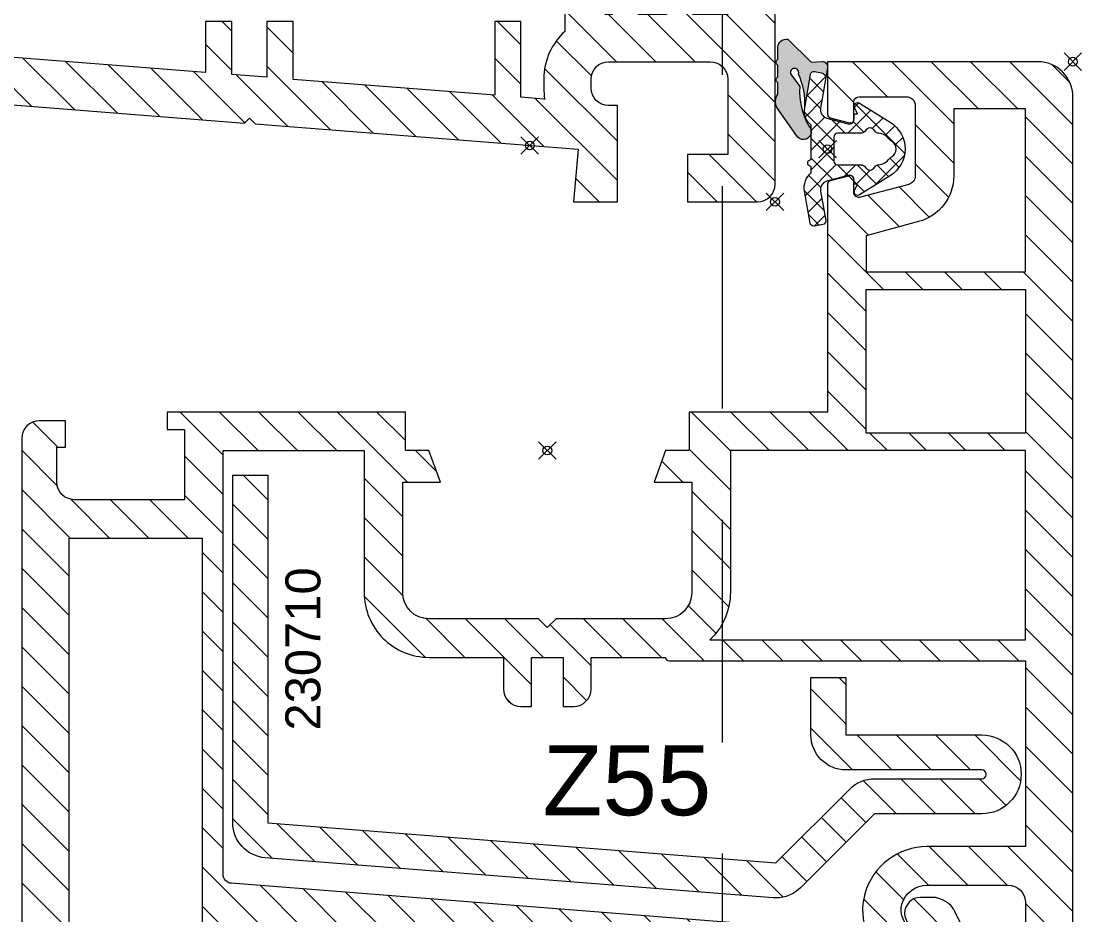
# Model space of a CAD drawing. Header units: millimetres. Extents: x -20000 to 230000, y -17405 to 24510.
# Drawn here: x 95060 to 95121.2, y -3959.3 to -3908.4 of the extents above; entities that cross this region are included whole.
import ezdxf

# ---------------------------------------------------------------- set-up
doc = ezdxf.new("R2010")
doc.units = ezdxf.units.MM
doc.header["$PDMODE"] = 35
doc.header["$PDSIZE"] = 0.5
doc.linetypes.add('CACHE', pattern=[9.524999999999999, 6.35, -3.175])
doc.layers.get('0').update_dxf_attribs({"lineweight": 13})
doc.layers.get('Defpoints').update_dxf_attribs({"true_color": 0xc2a584})
doc.layers.add('0 - Invisible', color=43, linetype='Continuous', lineweight=0, plot=False)
for name, color, linetype, lineweight in [('1 - Acier', 160, 'Continuous', 13), ('1 - Cotation', 32, 'Continuous', 13), ('1 - INTERROMPU', 253, 'CACHE', 13), ('1 - Joint', 7, 'Continuous', 13), ('1 - PVC', 7, 'Continuous', 13)]:
    doc.layers.add(name, color=color, linetype=linetype, lineweight=lineweight)
doc.styles.get("Standard").update_dxf_attribs({"font": 'ARIALUNI.TTF'})
doc.styles.add('Texte Poralu', font='tahomabd.ttf')
doc.dimstyles.new('100 - 1000', dxfattribs={"dimtxt": 15, "dimasz": 15, "dimexe": 5, "dimexo": 2.5, "dimgap": 8, "dimtad": 1, "dimdec": 1, "dimtxsty": 'Texte Poralu', "dimcen": 10, "dimazin": 0, "dimtfac": 1, "dimtdec": 1, "dimtmove": 0, "dimatfit": 3, "dimfxl": 1, "dimarcsym": 0})
pattern_1 = [(45, (-2912.384163688289, -784.688370395525), (-0.561266007566822, 0.5612660075668221), []), (135, (-2912.384163688289, -784.688370395525), (-0.5612660075668221, -0.561266007566822), [])]
pattern_2 = [(45, (0, 0), (-1.122532015133644, 1.122532015133644), [])]

# ---------------------------------------------------------------- blocks, each defined once
blk = doc.blocks.new('*D1252')
at = {"layer": '1 - Cotation', "color": 0, "lineweight": -2, "transparency": 16777216}
for p, q in [((95002.50002455692, -3855.668358777183), (95350.00002455674, -3855.668358777184)), ((95345.00002455674, -3870.668358777184), (95345.00002455674, -4601.267790659956)), ((95102.50002455685, -4616.267790659956), (95350.00002455674, -4616.267790659956))]:
    blk.add_line(p, q, dxfattribs=at)
at = {"layer": '1 - Cotation', "color": 0, "transparency": 16777216}
for points in [[(95342.50002455674, -3870.668358777184), (95347.50002455674, -3870.668358777184), (95345.00002455674, -3855.668358777184)], [(95342.50002455674, -4601.267790659956), (95347.50002455674, -4601.267790659956), (95345.00002455674, -4616.267790659956)]]:
    blk.add_solid(points, dxfattribs=at)
at = {"layer": 'Defpoints', "color": 0, "transparency": 16777216}
for p in [(95000.00002455692, -3855.668358777183), (95100.00002455685, -4616.267790659956), (95345.00002455674, -4616.267790659956)]:
    blk.add_point(p, dxfattribs=at)
at = {"layer": '1 - Cotation', "color": 0, "transparency": 16777216, "insert": (95329.50002455674, -4235.968074718554), "char_height": 15, "attachment_point": 5, "rotation": 90, "style": 'Texte Poralu'}
blk.add_mtext('H', dxfattribs=at)
blk = doc.blocks.new('Rehau - Doucine 16.5x18')
at = {"layer": '1 - Joint', "linetype": 'ByBlock'}
h = blk.add_hatch(dxfattribs=at)
h.set_pattern_fill('ANSI37', color=256, scale=0.25, style=0)
h.set_pattern_definition(pattern_1)
h.paths.add_polyline_path([(-8.50000000000091, 15.5), (-8.50000000000091, 18), (-12.97440279778539, 19.47977011835519, 0.08001909372935286), (-13.10000000000036, 19.5, 0.4142135623730951), (-13.50000000000091, 19.09999999999991, 0.2487699381560555), (-13.32437368451883, 18.76885584755973)])
h = blk.add_hatch(dxfattribs=at)
h.set_pattern_fill('ANSI37', color=256, scale=0.25, style=0)
h.set_pattern_definition(pattern_1)
h.paths.add_polyline_path([(-8.50000000000091, 9.5), (-8.50000000000091, 11), (-12.01064041157342, 13.85695043761029, 0.6317989102153458), (-12.50000000000045, 13.62426406871191, 0.1989123673792611), (-12.41213203435655, 13.41213203435609)])
at = {"layer": '1 - PVC', "linetype": 'ByBlock'}
h = blk.add_hatch(dxfattribs=at)
h.set_pattern_fill('ANSI31', color=256, scale=0.5, style=0)
h.set_pattern_definition([(45, (-2912.384163688289, -784.688370395525), (-1.122532015133644, 1.122532015133644), [])])
h.paths.add_polyline_path([(-3.000000000000455, 7, -0.4142135623732283), (-2.5, 6.5), (-2.499999999999545, 0), (0, 0), (-4.547473508864641e-13, -1.500000000000114), (0.6561773323446687, -1.5, -0.5205670505521569), (1.313962166894271, -2.439414100327667), (0.1999999999989086, -5.5, 0.3811307581006518), (-0.6000000000003638, -6.397056274847273, 0.4142135623735745), (0.3029437251507261, -7.300000000000068), (0.9421511476994056, -7.300000000000068, 0.2852788825171162), (2.286756852013241, -6.464857503474832), (3.999999999999091, -2.999999999999773), (3.999999999999091, 0.3499546541038399), (8, 1.13686837721616e-13), (7.999999999999545, 5, 0.3799006046681088), (3.591390912251427, 9.964902495408069, -0.2727363566404614), (-2.87014754928623, 14.88797941848509, 0.3048489699458664), (-7.5, 18), (-8.50000000000091, 18), (-8.50000000000091, 15.5), (-8.50000000000091, 11), (-8.50000000000091, 9.5), (-8.50000000000091, 9, 0.4142135623729952), (-6.499999999999545, 7)])
h.paths.add_polyline_path([(-6.700000000000273, 8.800000000000068), (-6.700000000000273, 16.09838667696624, -0.2370242116949347), (-4.536894431543715, 14.20830682783026, 0.1067883269849329), (-2.200000000000273, 10.79224976384876), (-2.200000000000273, 8.800000000000182)], flags=16)
h.paths.add_polyline_path([(-0.7000000000002728, 9.625789604116108, 0.1117876743847759), (3.378490183840768, 8.177537597061132, -0.3799006046680456), (6.199999999999818, 5), (6.199999999999818, 1.800000000000182), (-0.7000000000002728, 1.800000000000296), (-0.7000000000007276, 4, 1), (-0.7000000000007276, 4.999999999999545)], flags=16)
at = {"layer": '1 - Joint', "linetype": 'ByBlock'}
for points in [[(-8.50000000000091, 18), (-12.97440279778539, 19.47977011835519, 0.08001909372935286), (-13.10000000000036, 19.5, 0.414213562373095), (-13.50000000000091, 19.09999999999991, 0.2487699381560556), (-13.32437368451883, 18.76885584755973), (-8.50000000000091, 15.5)], [(-8.50000000000091, 11), (-12.01064041157315, 13.85695043761007, 0.1724541519307298), (-12.20000000000027, 13.92426406871164, 0.414213562373095), (-12.50000000000045, 13.62426406871191, 0.1989123673792611), (-12.41213203435655, 13.41213203435609), (-8.50000000000091, 9.5)]]:
    blk.add_lwpolyline(points, format="xyb", dxfattribs=at)
at = {"layer": '1 - PVC', "linetype": 'ByBlock'}
for points in [[(0.3029437251516356, -7.29999999999859, -0.414213562373095), (-0.6000000000003638, -6.397056274847273, -0.3811307581005232), (0.1999999999989086, -5.5), (1.313962166894271, -2.439414100327667, 0.5205670505517884), (0.6561773323446687, -1.5), (0, -1.5), (0, 0), (-2.5, 0), (-2.500000000000455, 6.5, 0.414213562373095), (-3.000000000000455, 7), (-6.499999999999545, 6.999999999998863, -0.414213562373095), (-8.50000000000091, 9), (-8.50000000000091, 9.5), (-8.50000000000091, 11), (-8.50000000000091, 15.5), (-8.50000000000091, 18), (-7.5, 18.00000000000034, -0.3048489699458998), (-2.87014754928623, 14.88797941848509, 0.2727363566404615), (3.591390912251882, 9.964902495407728, -0.3799006046680661), (7.999999999999545, 5), (7.999999999999545, 0), (3.999999999999091, 0.3499546541038399), (3.999999999999091, -3), (2.286756852014605, -6.464857503475287, -0.2852788825170653), (0.9421511476994056, -7.300000000000068)], [(-2.200000000001637, 10.79224976385001, -0.106788326984897), (-4.536894431543715, 14.20830682783026, 0.2370242116948932), (-6.700000000000273, 16.09838667696624), (-6.700000000000273, 8.800000000000182), (-2.200000000000273, 8.800000000000182)], [(3.378490183841222, 8.17753759706136, -0.3799006046680661), (6.199999999999818, 5), (6.199999999999818, 1.800000000000182), (-0.7000000000007276, 1.800000000000182), (-0.7000000000007276, 4, 0.9999999999999999), (-0.7000000000007276, 4.999999999999545), (-0.6999999999998181, 9.62578960411588, 0.1117876743847635)]]:
    blk.add_lwpolyline(points, format="xyb", close=True, dxfattribs=at)
blk = doc.blocks.new('*U1106')
at = {"xscale": -1, "rotation": 180}
blk.add_blockref('Rehau - Doucine 16.5x18', (-4.979493584284121e-13, 546.5994318827743), dxfattribs=at)
blk = doc.blocks.new('*U428')
at = {"layer": '1 - Joint', "linetype": 'ByBlock'}
blk.add_hatch(color=256, dxfattribs=at).paths.add_polyline_path([(2.837325350334595, 3.139991519083196), (2.837230218505284, 3.783950421553527, 0.5773502691894579), (2.837179043450761, 4.130360579289117), (2.837082144486431, 4.786281435543059, 0.5773502691909409), (2.837030969431908, 5.132691593276831), (2.836925737877665, 5.845016760584257, 0.4193348017584231), (2.27370869603874, 6.282638477367072), (0.9436061346323195, 4.973423669500335), (0.3123396824385063, 5.000109868433356, 0.4776593921746675), (0.003963884089444891, 4.649794824750643), (0.1108990051861845, 4.024656032906933, -0.406954113261026), (0.3554536081701379, 4.364833528126837), (0.7494759464625539, 4.434306012226443, -0.4186793779256662), (0.9816712415331502, 4.269069366799158), (1.304053628361999, 2.355574123706901, -0.1252863138081158), (1.658837343635242, 4.297025540807226, -1.387029410552403), (2.110892919166418, 4.301161987306841), (1.585120378506418, 3.56910120961038, -0.153630631233487), (1.052299900505204, 1.300656256895308, 0.167658565838902), (0.9341191521853036, 1.032052687149189), (0.9341191521853036, 0.9581185570023079, 0.7449870863440491), (1.777665545088894, 0.7801199396617445), (2.905789576016105, 2.370638600377788, 0.2506215972346258)])
h = blk.add_hatch(dxfattribs=at)
h.set_pattern_fill('ANSI37', color=256, scale=0.25, style=0)
h.set_pattern_definition([(45, (0, 0), (-0.561266007566822, 0.5612660075668221), []), (135, (0, 0), (-0.5612660075668221, -0.561266007566822), [])])
h.paths.add_polyline_path([(0.9341191521853036, 0.9581185570023079, -0.04115551601890488), (0.9341191521853036, 1.032052687149189), (0.9341191521853036, 1.363633654231307, 0.2771051803063581), (1.304053628362454, 2.355574123705082), (0.981165421449078, 4.272071653411331, 0.4142135623735269), (0.7494759464620991, 4.434306012226443), (0.3554536081701379, 4.364833528126837, 0.4069541132610259), (0.1108990051861845, 4.024656032906933), (0.3987534679972673, 2.341869411793596, -0.388878731853411), (0.0357591140418666, 1.772082409815994), (-1.225078089887574, 1.434242099237963, -0.4142135623730951), (-1.525078089887756, 1.734242099237236), (-1.525078089887756, 2.010642202159943), (-1.714314720503807, 2.010642202159943), (-1.543816532480377, 2.376276746312215, 0.1095178116833867), (-1.525078089887301, 2.460800398659558, 0.414213562372962), (-1.725078089887574, 2.660800398660286, 0.1408717361745996), (-1.831281991344894, 2.63027231761771), (-3.57761294758302, 1.535889472777854, 0.2582714339693256), (-4.421777834461864, 0.01064220215994364, 0.2582714339694442), (-3.577612947582566, -1.514605068457967), (-1.83128199134535, -2.608987913296005, 0.1408717361754908), (-1.725078089887575, -2.639515994340399, 0.4142135623730951), (-1.525078089887757, -2.439515994339672, 0.1095178116837978), (-1.543816532480378, -2.354992341990509), (-1.714314720503808, -1.989357797840057), (-1.525078089887757, -1.989357797840057), (-1.525078089887757, -1.789357797841148, -0.414213562373428), (-1.22507808988712, -1.489357797840057), (0.03575911404186594, -1.827198108418088, -0.3888787318534718), (0.3987534679972664, -2.39698511039569), (0.1041466368151297, -4.067783476015393, 0.04366094290853437), (0.1011081874175936, -4.102513111547523, 0.3639702342659416), (0.2663785518843717, -4.299474662149805), (0.758899242387087, -4.386319348443067, 0.03772682989310878), (0.7888898933433658, -4.389301645021987, 0.3706939118394439), (0.9905904285233184, -4.224087433374734), (1.314452114771029, -2.387376540084006, 0.2713813844121956), (0.9341191521853032, -1.342260662717308), (0.9341191521853032, -0.9891440048413644, 1), (0.9341191521853033, -0.5891440048399093)])
h.paths.add_polyline_path([(-0.3658808478144236, 0.7106422021588515), (-0.3658808478144239, -0.6893577978407847, -0.4142135623735945), (-0.5658808478146967, -0.8893577978415123), (-1.902162592191417, -0.889357797839693, 0.2679491924312639), (-2.16197021332664, -1.039357797841148, -0.2679491924311203), (-2.421777834462318, -1.189357797838965, -0.2713242461924865), (-2.683452612631299, -1.036076271353522, 0.2434314752799365), (-2.913794247934675, -0.8844355081109819, -0.2106048335014689), (-3.543891381010326, -0.5238521096653124, 0.1163404642471713), (-3.648952251402989, -0.434769724362922, -0.2819206211492917), (-3.921777834462318, 0.01064220215994355, -0.2819206211492656), (-3.648952251402989, 0.45605412868099, 0.1163404642473058), (-3.543891381010326, 0.5451365139851994, -0.2106048335014686), (-2.913794247934675, 0.9057199124308687, 0.2434314752799362), (-2.683452612631299, 1.057360675673408, -0.2713242461923491), (-2.421777834462318, 1.210642202160671, -0.2679491924311201), (-2.16197021332664, 1.060642202159216, 0.2679491924306129), (-1.902162592192326, 0.9106422021595794), (-0.5658808478142416, 0.9106422021595791, -0.4142135623730951)], flags=16)
at = {"layer": '0 - Invisible', "linetype": 'ByBlock'}
blk.add_point((0, 0), dxfattribs=at)
at = {"layer": '1 - Joint', "linetype": 'ByBlock'}
for points in [[(2.110892919166418, 4.301161987306841), (1.585120378506418, 3.56910120961038, -0.153630631233487), (1.052299900505204, 1.300656256895308, 1.132680330705248), (1.777665545088894, 0.7801199396617445), (2.905789576016105, 2.370638600377788, 0.2506215972346257), (2.837325350334595, 3.139991519083196), (2.837230218505284, 3.783950421553527, 0.577350269189458), (2.837179043450761, 4.130360579289117), (2.837082144486431, 4.786281435543059, 0.5773502691894251), (2.837030969431908, 5.132691593275012), (2.836925737877665, 5.845016760584257, 0.4193348017583478), (2.27370869603874, 6.282638477367072), (0.9436061346323195, 4.973423669500335), (0.3123396824385063, 5.000109868433356, 0.4776593921746676), (0.003963884089444891, 4.649794824750643), (0.3987534679972673, 2.341869411793596, -0.3888787318534825), (0.0357591140418666, 1.772082409815994), (-1.225078089887574, 1.434242099237963, -0.414213562373095), (-1.525078089887756, 1.734242099237236), (-1.525078089887756, 2.010642202159943), (-1.714314720503807, 2.010642202159943), (-1.543816532480377, 2.376276746312215, 0.1095178116833867), (-1.525078089887301, 2.460800398659558, 0.4142135623729619), (-1.725078089887574, 2.660800398660286, 0.1408717361754908), (-1.831281991345349, 2.63027231761771), (-3.57761294758302, 1.535889472777854, 0.2582714339693255), (-4.421777834461864, 0.01064220215994364, 0.2582714339693255), (-3.577612947583475, -1.514605068457967), (-1.83128199134535, -2.608987913296005, 0.1408717361754908), (-1.725078089887575, -2.639515994340399, 0.414213562373095), (-1.525078089887757, -2.439515994339672, 0.1095178116831429), (-1.543816532479923, -2.354992341990509), (-1.714314720503808, -1.989357797840057), (-1.525078089887757, -1.989357797840057), (-1.525078089887757, -1.789357797841148, -0.414213562373095), (-1.225078089887575, -1.489357797840057), (0.03575911404186594, -1.827198108418088, -0.3888787318534718), (0.3987534679972664, -2.39698511039569), (0.1041466368151297, -4.067783476015393, 0.04366094290853437), (0.1011081874175936, -4.102513111547523, 0.3639702342662791), (0.2663785518843717, -4.299474662149805), (0.758899242387087, -4.386319348443067, 0.03772682989310878), (0.7888898933433658, -4.389301645021987, 0.3706939118394439), (0.9905904285233184, -4.224087433374734), (1.314452114771029, -2.387376540084006, 0.2713813844121955), (0.9341191521853032, -1.342260662717308), (0.9341191521853032, -0.9891440048413644, 0.9999999999999999), (0.9341191521853033, -0.5891440048399093), (0.9341191521853036, 1.363633654231307, 0.277105180306966), (1.304053628361999, 2.355574123706901, -0.1252863138081164), (1.658837343635242, 4.297025540807226, -1.387029410552403)], [(-3.648952251402989, 0.45605412868099, 0.1163404642473058), (-3.543891381010326, 0.5451365139851994, -0.2106048335014686), (-2.913794247934675, 0.9057199124308687, 0.2434314752799362), (-2.683452612631299, 1.057360675673408, -0.2713242461923491), (-2.421777834462318, 1.210642202160671, -0.2679491924311201), (-2.16197021332664, 1.060642202159216, 0.2679491924311205), (-1.902162592191416, 0.9106422021595794), (-0.5658808478142416, 0.9106422021595791, -0.414213562373095), (-0.3658808478144236, 0.7106422021588515), (-0.3658808478144239, -0.6893577978407847, -0.414213562373095), (-0.565880847814242, -0.8893577978415123), (-1.902162592191417, -0.889357797839693, 0.2679491924312639), (-2.16197021332664, -1.039357797841148, -0.2679491924311203), (-2.421777834462318, -1.189357797838965, -0.2713242461924865), (-2.683452612631299, -1.036076271353522, 0.2434314752799365), (-2.913794247934675, -0.8844355081109819, -0.2106048335014689), (-3.543891381010326, -0.5238521096653124, 0.1163404642471713), (-3.648952251402989, -0.434769724362922, -0.2819206211492917), (-3.921777834462318, 0.01064220215994355, -0.2819206211492657)]]:
    blk.add_lwpolyline(points, format="xyb", close=True, dxfattribs=at)
blk.add_lwpolyline([(1.304053628361999, 2.355574123706901), (0.981165421449078, 4.272071653411331, 0.4142135623729482), (0.7494759464625539, 4.434306012226443), (0.3554536081701379, 4.364833528126837, 0.40695411326285), (0.1108990051861845, 4.024656032905114)], format="xyb", dxfattribs=at)
blk = doc.blocks.new('Rehau - Renfort 230710')
at = {"layer": '1 - Acier'}
h = blk.add_hatch(dxfattribs=at)
h.set_pattern_fill('ANSI31', color=256, scale=0.5, style=0)
h.set_pattern_definition(pattern_2)
h.paths.add_polyline_path([(13.32000033283475, -0.957883839131682), (17.53421389520918, -5.172097401504288, 0.198912367379658), (18.94842745758251, -5.757883839131409), (25.07000033283657, -5.757883839131409, -0.4142135623730951), (25.32000033283657, -6.007883839131409, -0.4142135623730951), (25.07000033283657, -6.257883839131409), (17.32000033283657, -6.257883839131409, 0.4142135623730951), (15.32000033283657, -8.25788383913141), (15.32000033283657, -11.54213030334813), (17.32000033283657, -11.54213030334813), (17.32000033283657, -8.25788383913141), (25.07000033283657, -8.25788383913141, 0.4142135623730951), (27.32000033283657, -6.007883839131409, 0.4142135623730951), (25.07000033283657, -3.757883839131409), (18.94842745758251, -3.75788383913141), (14.73421389520809, 0.4563297232411969, 0.198912367379658), (13.32000033283475, 1.042116160868318, 0.0196374777712513), (13.16308214138007, 1.035950828335444), (-15.83691785862175, -1.246398669579321, 0.3913924554629739), (-17.67999966716525, -3.240233337045083), (-17.67999966716525, -23.09155236980678), (-15.67999966716525, -23.09155236980678), (-15.67999966716525, -3.240233337045083)])
blk.add_lwpolyline([(13.16308214138007, 1.035950828335444), (-15.83691785862175, -1.246398669579321, 0.391392455462974), (-17.67999966716525, -3.240233337045083), (-17.67999966716525, -23.09155236980678), (-15.67999966716525, -23.09155236980678), (-15.67999966716525, -3.240233337045083), (13.32000033283475, -0.9578838391316822), (17.53421389520918, -5.172097401504288, 0.198912367379658), (18.94842745758251, -5.757883839131409), (25.07000033283657, -5.757883839131409, -0.414213562373095), (25.32000033283657, -6.007883839131409, -0.414213562373095), (25.07000033283657, -6.257883839131409), (17.32000033283657, -6.257883839131409, 0.414213562373095), (15.32000033283657, -8.25788383913141), (15.32000033283657, -11.54213030334813), (17.32000033283657, -11.54213030334813), (17.32000033283657, -8.25788383913141), (25.07000033283657, -8.25788383913141, 0.414213562373095), (27.32000033283657, -6.007883839131409, 0.414213562373095), (25.07000033283657, -3.757883839131409), (18.94842745758251, -3.757883839131409), (14.73421389520809, 0.4563297232411969, 0.198912367379658), (13.32000033283475, 1.042116160868318, 0.0196374777712513)], format="xyb", close=True, dxfattribs=at)
blk = doc.blocks.new('Rehau - Gamme Performance - Z55')
at = {"layer": '1 - PVC'}
h = blk.add_hatch(dxfattribs=at)
h.set_pattern_fill('ANSI31', color=256, scale=0.5, angle=90, style=0)
h.set_pattern_definition([(225, (0, 0), (-1.122532015133644, 1.122532015133644), [])])
edge = h.paths.add_edge_path(flags=16)
edge.add_line((-65.87251832466427, 51.19881142177838), (-65.47091301459295, 49.70000000000073))
edge.add_line((-65.47091301459295, 49.70000000000073), (-56, 49.70000000000073))
edge.add_line((-56, 49.70000000000073), (-56, 57.29999999999927))
edge.add_line((-56, 57.29999999999927), (-69.57885222706682, 57.29999999999928))
edge.add_line((-69.57885222706682, 57.29999999999928), (-70.677443916029, 53.19999999999892))
edge.add_line((-70.677443916029, 53.19999999999892), (-68.48051805564319, 53.19999999999892))
edge.add_arc((-68.48051805564319, 50.50000000000004), 2.69999999999888, 15.000000000040075, 90, ccw=False)
h.paths.add_polyline_path([(-27.20000000352593, 57.30000000000109), (-27.20000000352593, 49.70000000000073), (-55, 49.70000000000073), (-55, 57.30000000000109)], flags=16)
edge = h.paths.add_edge_path()
edge.add_line((-52.29999999999563, 5.000000000000004), (-54.5, 5.000000000000004))
edge.add_arc((-54.5, 4.500000000000004), 0.5, 90, 180)
edge.add_line((-55, 4.500000000000004), (-55, 1.000000000000004))
edge.add_arc((-54, 1.000000000000003), 1, 180, 270)
edge.add_line((-54, 3.306546357697854e-15), (-2, 1.224646799147351e-16))
edge.add_arc((-2, 2), 2, 270, 360)
edge.add_line((1.224646799147353e-16, 2), (8.572527594031472e-16, 14))
edge.add_line((8.572527594031472e-16, 14), (-3.005255888325336, 14))
edge.add_arc((-3.005255888324402, 13.80000000000172), 0.1999999999982798, 90.00000000026766, 165.00000000006)
edge.add_line((-3.198441053580608, 13.85176380902158), (-3.493185165250906, 12.75176380902121))
edge.add_arc((-3.299999999994521, 12.69999999999905), 0.1999999999990494, 164.9999999994347, 269.9999999996813)
edge.add_line((-3.299999999995634, 12.5), (-2.299999999995634, 12.5))
edge.add_arc((-2.299999999998362, 12.20000000000164), 0.2999999999983629, -5.210836206970271e-10, 89.99999999947892, ccw=False)
edge.add_line((-1.999999999999999, 12.19999999999891), (-1.999999999999999, 9.5))
edge.add_arc((-2.499999999999502, 9.499999999999503), 0.4999999999995028, -90.00000000005701, 5.701394911739044e-11, ccw=False)
edge.add_line((-2.5, 9), (-6.519481944349536, 9))
edge.add_arc((-6.519481944348197, 9.499999999998188), 0.4999999999981881, 194.9999999998352, 269.99999999984664, ccw=False)
edge.add_line((-7.002444857491354, 9.370590477448786), (-7.739777747883635, 12.12235428646818))
edge.add_arc((-7.449999999996928, 12.19999999999979), 0.3000000000002084, 90.0000000000307, 195.0000000001583, ccw=False)
edge.add_line((-7.449999999997089, 12.5), (-6.699999999997089, 12.5))
edge.add_arc((-6.699999999998201, 12.69999999999905), 0.1999999999990489, 270.0000000003186, 375.0000000005654)
edge.add_line((-6.506814834741816, 12.75176380902121), (-6.801558946412114, 13.85176380902158))
edge.add_arc((-6.994744111668309, 13.80000000000173), 0.1999999999982653, 14.99999999993691, 89.99999999973564)
edge.add_line((-6.994744111667386, 14), (-20.00000000352884, 14))
edge.add_line((-20.00000000352884, 14), (-20.00000000352884, 21.89999999999964))
edge.add_line((-20.00000000352884, 21.89999999999964), (-22.20000000352593, 21.89999999999964))
edge.add_line((-22.20000000352593, 21.89999999999964), (-22.20000000352593, 23.24485357832054))
edge.add_line((-22.20000000352593, 23.24485357832054), (-24.00000000352884, 23.89999999999964))
edge.add_line((-24.00000000352884, 23.89999999999964), (-24.00000000352884, 21.75))
edge.add_line((-24.00000000352884, 21.75), (-30.30000000352447, 21.75))
edge.add_arc((-30.30000000352447, 23.25), 1.5, 180, 270, ccw=False)
edge.add_line((-31.80000000352447, 23.25), (-31.80000000352447, 29.5))
edge.add_line((-31.80000000352447, 29.5), (-32.30000000352447, 30))
edge.add_line((-32.30000000352447, 30), (-31.80000000352447, 30.5))
edge.add_line((-31.80000000352447, 30.5), (-31.80000000352447, 36.75))
edge.add_arc((-30.30000000352447, 36.75), 1.5, 90, 180, ccw=False)
edge.add_line((-30.30000000352447, 38.25), (-24.00000000352884, 38.25))
edge.add_line((-24.00000000352884, 38.25), (-24.00000000352884, 36.10000000000036))
edge.add_line((-24.00000000352884, 36.10000000000036), (-22.20000000352593, 36.75514642167946))
edge.add_line((-22.20000000352593, 36.75514642167946), (-22.20000000352593, 38.10000000000036))
edge.add_line((-22.20000000352593, 38.10000000000036), (-20.00000000352884, 38.10000000000036))
edge.add_line((-20.00000000352884, 38.10000000000036), (-20.00000000352884, 51.70000000000073))
edge.add_line((-20.00000000352884, 51.70000000000073), (-21.00000000352884, 51.70000000000073))
edge.add_line((-21.00000000352884, 51.70000000000073), (-21.00000000352884, 50.70000000000073))
edge.add_line((-21.00000000352884, 50.70000000000073), (-25.00000000352884, 50.70000000000073))
edge.add_line((-25.00000000352884, 50.70000000000073), (-25.00000000352884, 57))
edge.add_arc((-24.00000000352884, 57), 1, 90, 180, ccw=False)
edge.add_line((-24.00000000352884, 58), (-22.00000000352884, 58))
edge.add_line((-22.00000000352884, 58), (-22.00000000352884, 57.5))
edge.add_line((-22.00000000352884, 57.5), (-20.50000000352884, 57.5))
edge.add_line((-20.50000000352884, 57.5), (-20.50000000352884, 59))
edge.add_arc((-21.50000000352884, 59), 1, 0, 90)
edge.add_line((-21.50000000352884, 60), (-30.00000000352884, 60))
edge.add_line((-30.00000000352884, 60), (-70.11598111865169, 60.00000000000001))
edge.add_arc((-70.1159811186501, 58.00000000000266), 1.999999999997343, 90.00000000004562, 165.0000000000639)
edge.add_line((-72.04783277122624, 58.51763809020486), (-75, 47.50000000000001))
edge.add_line((-75, 47.50000000000001), (-75, 46.00000000000001))
edge.add_line((-75, 46.00000000000001), (-71.99474411166739, 46.00000000000001))
edge.add_arc((-71.99474411166878, 46.19999999999825), 0.1999999999982407, 270.000000000399, 345.0000000006081)
edge.add_line((-71.80155894641211, 46.14823619098025), (-71.50681483474182, 47.24823619098243))
edge.add_arc((-71.69999999999817, 47.30000000000173), 0.1999999999982765, 345.0000000002252, 449.9999999996906)
edge.add_line((-71.69999999999709, 47.50000000000001), (-72.44999999999709, 47.50000000000001))
edge.add_arc((-72.44999999999695, 47.8000000000002), 0.3000000000001961, 164.9999999998384, 269.9999999999729, ccw=False)
edge.add_line((-72.73977774788364, 47.87764571353183), (-72.00244485749863, 50.62940952255122))
edge.add_arc((-71.5194819443508, 50.49999999999819), 0.5000000000036422, 89.9999999998551, 164.9999999999016, ccw=False)
edge.add_line((-71.51948194434954, 51.00000000000183), (-68.48051805564319, 51.00000000000001))
edge.add_arc((-68.48051805564357, 50.50000000000242), 0.4999999999975842, 14.99999999999801, 89.99999999995612, ccw=False)
edge.add_line((-67.99755514250137, 50.62940952255304), (-67.26022225210909, 47.87764571353183))
edge.add_arc((-67.5499999999955, 47.8), 0.2999999999999861, -90.00000000002439, 15.000000000212992, ccw=False)
edge.add_line((-67.54999999999563, 47.50000000000001), (-68.29999999999563, 47.50000000000001))
edge.add_arc((-68.2999999999979, 47.29999999999871), 0.200000000001296, 89.9999999993527, 194.9999999986473)
edge.add_line((-68.49318516525818, 47.24823619098243), (-68.19844105358061, 46.14823619098025))
edge.add_arc((-68.00525588832438, 46.19999999999768), 0.1999999999976693, 194.9999999992672, 269.9999999997273)
edge.add_line((-68.00525588832534, 46.00000000000001), (-65.5, 46.00000000000001))
edge.add_line((-65.5, 46.00000000000001), (-65.5, 47.50000000000001))
edge.add_line((-65.5, 47.50000000000001), (-50.22787593817338, 47.5))
edge.add_arc((-50.22787593817412, 46.50000000000196), 0.9999999999980389, -4.500000000040188, 89.99999999995771, ccw=False)
edge.add_line((-49.230958604443, 46.42154090427357), (-52, 11.23753400942223))
edge.add_line((-52, 11.23753400942224), (-55, 11.5))
edge.add_line((-55, 11.5), (-55, 9.000000000000004))
edge.add_line((-55, 9.000000000000004), (-51.50847331320983, 9.000000000000004))
edge.add_arc((-51.5084733132132, 14.00000000000103), 5.000000000001023, 270.0000000000385, 295.0000000000382)
edge.add_line((-49.39538200450625, 9.46846106481826), (-48.92550278250565, 9.687569344445368))
edge.add_arc((-48.41836086841914, 8.600000000007077), 1.199999999993857, 74.20892022657262, 115.0000000000137, ccw=False)
edge.add_arc((-48.5, 8.311321888265972), 1.499999999999998, 1.34718902700115e-11, 74.20892022657029, ccw=False)
edge.add_line((-47, 8.311321888266324), (-47, 3.70000000000073))
edge.add_arc((-48, 3.70000000000073), 1, -90, 0, ccw=False)
edge.add_line((-48, 2.700000000000731), (-52.29999999999563, 2.700000000000731))
edge.add_line((-52.29999999999563, 2.700000000000731), (-52.29999999999563, 5.000000000000004))
edge = h.paths.add_edge_path(flags=16)
edge.add_arc((-35.80000000352447, 28.5), 1, 180, 270)
edge.add_line((-35.80000000352447, 27.5), (-34.00000000352884, 27.5))
edge.add_line((-34.00000000352884, 27.5), (-34.00000000352884, 23.25))
edge.add_arc((-34.00000000352702, 23.05000000000109), 0.1999999999989086, 90.0000000005211, 180.0000000005211)
edge.add_line((-34.20000000352593, 23.04999999999928), (-34.20000000352593, 2.699999999998912))
edge.add_line((-34.20000000352593, 2.699999999998911), (-44.79999999999563, 2.699999999998911))
edge.add_line((-44.79999999999563, 2.699999999998911), (-44.79999999999563, 4.199999999998911))
edge.add_line((-44.79999999999563, 4.199999999998911), (-44.79999999999563, 5.800000000001094))
edge.add_line((-44.79999999999563, 5.800000000001094), (-44.79999999999563, 8.311321888266324))
edge.add_arc((-48.49999999999427, 8.311321888267054), 3.699999999998631, 359.9999999999887, 434.2089202265474)
edge.add_arc((-48.41836086841614, 8.599999999998895), 3.400000000002142, 74.20892022654432, 113.1443181339283)
edge.add_line((-49.75472569586418, 11.72636035158576), (-49.17440767002699, 19.10000000000037))
edge.add_line((-49.17440767002699, 19.10000000000037), (-46.89684091042, 48.03922954786503))
edge.add_arc((-46.39838224355474, 48.00000000000131), 0.4999999999986852, 90.00000000000807, 175.5000000000115, ccw=False)
edge.add_line((-46.39838224355481, 48.5), (-31.90000000353029, 48.5))
edge.add_line((-31.90000000353029, 48.5), (-22.20000000352593, 48.5))
edge.add_line((-22.20000000352593, 48.5), (-22.20000000352593, 40.44999999999891))
edge.add_line((-22.20000000352593, 40.44999999999891), (-30.30000000352447, 40.44999999999891))
edge.add_arc((-30.30000000352732, 36.74999999999739), 3.700000000001523, 89.99999999995588, 179.9999999999595)
edge.add_line((-34.00000000352884, 36.75), (-34.00000000352884, 32.5))
edge.add_line((-34.00000000352884, 32.5), (-35.80000000352447, 32.5))
edge.add_arc((-35.80000000352447, 31.5), 1, 90, 179.9999999999998)
edge.add_line((-36.80000000352447, 31.5), (-36.80000000352447, 30.89999999999964))
edge.add_line((-36.80000000352447, 30.89999999999964), (-34.00000000352884, 30.89999999999964))
edge.add_line((-34.00000000352884, 30.89999999999964), (-34.00000000352884, 29.10000000000037))
edge.add_line((-34.00000000352884, 29.10000000000037), (-36.80000000352447, 29.10000000000037))
edge.add_line((-36.80000000352447, 29.10000000000037), (-36.80000000352447, 28.5))
edge = h.paths.add_edge_path(flags=16)
edge.add_line((-22.20000000352593, 2.69999999999891), (-22.20000000352593, 19.54999999999927))
edge.add_line((-22.20000000352593, 19.54999999999927), (-30.30000000352447, 19.54999999999928))
edge.add_arc((-30.30000000352655, 23.2500000000047), 3.700000000005421, 223.1362588713335, 270.0000000000321, ccw=False)
edge.add_line((-33.00000000352884, 20.72017787186451), (-33.00000000352884, 2.699999999998912))
edge.add_line((-33.00000000352884, 2.699999999998911), (-22.20000000352593, 2.69999999999891))
h.paths.add_polyline_path([(-13, 11.79999999999927), (-13, 2.699999999998909), (-21.20000000352593, 2.69999999999891), (-21.20000000352593, 11.79999999999927)], flags=16)
edge = h.paths.add_edge_path(flags=16)
edge.add_arc((-6.519481944347775, 9.499999999998549), 2.699999999999276, 194.9999999999267, 269.99999999996265, ccw=False)
edge.add_line((-9.127481675328454, 8.801188578225265), (-9.931010774045717, 11.79999999999927))
edge.add_line((-9.931010774045717, 11.79999999999927), (-12, 11.79999999999927))
edge.add_line((-12, 11.79999999999927), (-12, 2.699999999998909))
edge.add_line((-12, 2.699999999998909), (-2.69999999999709, 2.699999999998909))
edge.add_line((-2.69999999999709, 2.699999999998909), (-2.699999999997089, 6.799999999999272))
edge.add_line((-2.699999999997089, 6.799999999999272), (-6.519481944349536, 6.799999999999272))
at = {"layer": '0 - Invisible'}
for p in [(-69.98342188930837, 46.00000000000001), (-22.19000000000232, 29.99500000000262), (-7.999999999999999, 17), (-51.78258921149632, 14), (-4.994999999995342, 13.99999989999924), (-55, 3.367778697655221e-15), (0, 0)]:
    blk.add_point(p, dxfattribs=at)
at = {"layer": '1 - PVC', "linetype": 'ByBlock', "flags": 128}
for points in [[(-52.29999999999563, 5.000000000000004), (-54.5, 5.000000000000004, 0.414213562373095), (-55, 4.500000000000004), (-55, 1.000000000000003, 0.414213562373095), (-54, 3.306546357697854e-15), (-2, 1.224646799147353e-16, 0.414213562373095), (1.224646799147353e-16, 2), (8.572527594031472e-16, 14), (-3.005255888325336, 14, 0.339454258862365), (-3.198441053580608, 13.85176380902158), (-3.493185165250906, 12.75176380902121, 0.4931454260326414), (-3.299999999995634, 12.5), (-2.299999999995634, 12.5, -0.414213562373095), (-1.999999999999999, 12.19999999999891), (-1.999999999999999, 9.5, -0.4142135623736777), (-2.5, 9), (-6.519481944349535, 9, -0.3394542588634316), (-7.002444857491354, 9.370590477448786), (-7.739777747883635, 12.12235428646818, -0.4931454260319969), (-7.449999999997089, 12.5), (-6.699999999997089, 12.5, 0.4931454260326414), (-6.506814834741816, 12.75176380902121), (-6.801558946412114, 13.85176380902158, 0.3394542588623977), (-6.994744111667386, 14), (-20.00000000352884, 14), (-20.00000000352884, 21.89999999999964), (-22.20000000352593, 21.89999999999964), (-22.20000000352593, 23.24485357832054), (-24.00000000352884, 23.89999999999964), (-24.00000000352884, 21.75), (-30.30000000352447, 21.75, -0.414213562373095), (-31.80000000352447, 23.25), (-31.80000000352447, 29.5), (-32.30000000352447, 30), (-31.80000000352447, 30.5), (-31.80000000352447, 36.75, -0.414213562373095), (-30.30000000352447, 38.25), (-24.00000000352884, 38.25), (-24.00000000352884, 36.10000000000036), (-22.20000000352593, 36.75514642167946), (-22.20000000352593, 38.10000000000036), (-20.00000000352884, 38.10000000000036), (-20.00000000352884, 51.70000000000073), (-21.00000000352884, 51.70000000000073), (-21.00000000352884, 50.70000000000073), (-25.00000000352884, 50.70000000000073), (-25.00000000352884, 57, -0.414213562373095), (-24.00000000352884, 58), (-22.00000000352884, 58), (-22.00000000352884, 57.5), (-20.50000000352884, 57.5), (-20.50000000352884, 59, 0.414213562373095), (-21.50000000352884, 60), (-30.00000000352884, 60), (-70.11598111865169, 60.00000000000001, 0.3394542588634644), (-72.04783277122624, 58.51763809020486), (-75, 47.50000000000001), (-75, 46.00000000000001), (-71.99474411166739, 46.00000000000001, 0.3394542588644011), (-71.80155894641211, 46.14823619098025), (-71.50681483474182, 47.24823619098243, 0.493145426028392), (-71.69999999999709, 47.50000000000001), (-72.44999999999709, 47.50000000000001, -0.4931454260320239), (-72.73977774788364, 47.87764571353183), (-72.00244485749863, 50.62940952255122, -0.3394542588636037), (-71.51948194434954, 51.00000000000183), (-68.48051805564319, 51.00000000000001, -0.3394542588631731), (-67.99755514250137, 50.62940952255304), (-67.26022225210909, 47.87764571353183, -0.4931454260325909), (-67.54999999999563, 47.50000000000001), (-68.29999999999563, 47.50000000000001, 0.4931454260274696), (-68.49318516525818, 47.24823619098243), (-68.19844105358061, 46.14823619098025, 0.3394542588656097), (-68.00525588832534, 46.00000000000001), (-65.5, 46.00000000000001), (-65.5, 47.50000000000001), (-50.22787593817338, 47.5, -0.437408972678621), (-49.230958604443, 46.42154090427357), (-52, 11.23753400942224), (-55, 11.5), (-55, 9.000000000000004), (-51.50847331320983, 9.000000000000004, 0.10951781168324), (-49.39538200450625, 9.46846106481826), (-48.92550278250565, 9.687569344445368, -0.1798882176655075), (-48.0918043421043, 9.754712446941998, -0.3356092712833857), (-47, 8.311321888266324), (-47, 3.70000000000073, -0.414213562373095), (-48, 2.700000000000731), (-52.29999999999563, 2.700000000000731)], [(-65.87251832466427, 51.19881142177838), (-65.47091301459295, 49.70000000000073), (-56, 49.70000000000073), (-56, 57.29999999999927), (-69.57885222706682, 57.29999999999928), (-70.677443916029, 53.19999999999892), (-68.48051805564319, 53.19999999999892, -0.3394542588631813)], [(-36.80000000352447, 28.5, 0.414213562373095), (-35.80000000352447, 27.5), (-34.00000000352884, 27.5), (-34.00000000352884, 23.25, 0.414213562373095), (-34.20000000352593, 23.04999999999928), (-34.20000000352593, 2.699999999998911), (-44.79999999999563, 2.699999999998911), (-44.79999999999563, 4.199999999998911), (-44.79999999999563, 5.800000000001094), (-44.79999999999563, 8.311321888266324, 0.335609271283394), (-47.49311737718381, 11.87168526633286, 0.1715412382788157), (-49.75472569586418, 11.72636035158576), (-49.17440767002699, 19.10000000000037), (-46.89684091042, 48.03922954786503, -0.3913924554631052), (-46.39838224355481, 48.5), (-31.90000000353029, 48.5), (-22.20000000352593, 48.5), (-22.20000000352593, 40.44999999999891), (-30.30000000352447, 40.44999999999891, 0.4142135623731134), (-34.00000000352884, 36.75), (-34.00000000352884, 32.5), (-35.80000000352447, 32.5, 0.414213562373095), (-36.80000000352447, 31.5), (-36.80000000352447, 30.89999999999964), (-34.00000000352884, 30.89999999999964), (-34.00000000352884, 29.10000000000037), (-36.80000000352447, 29.10000000000037)], [(-22.20000000352593, 2.69999999999891), (-22.20000000352593, 19.54999999999927), (-30.30000000352447, 19.54999999999928, -0.2073801119521994), (-33.00000000352884, 20.72017787186451), (-33.00000000352884, 2.699999999998911)], [(-6.519481944349536, 6.799999999999272, -0.3394542588635505), (-9.127481675328454, 8.801188578225265), (-9.931010774045717, 11.79999999999927), (-12, 11.79999999999927), (-12, 2.699999999998909), (-2.69999999999709, 2.699999999998909), (-2.699999999997089, 6.799999999999272)]]:
    blk.add_lwpolyline(points, format="xyb", close=True, dxfattribs=at)
at = {"layer": '1 - PVC', "linetype": 'ByBlock'}
for points in [[(-27.20000000352593, 57.30000000000109), (-27.20000000352593, 49.70000000000073), (-55, 49.70000000000073), (-55, 57.30000000000109)], [(-13, 11.79999999999927), (-13, 2.699999999998909), (-21.20000000352593, 2.69999999999891), (-21.20000000352593, 11.79999999999927)]]:
    blk.add_lwpolyline(points, close=True, dxfattribs=at)
blk = doc.blocks.new('*U1105')
at = {"xscale": -1}
blk.add_blockref('*U428', (3.000000100000834, 643.604431882779), dxfattribs=at)
at = {"rotation": 90}
blk.add_blockref('Rehau - Gamme Performance - Z55', (17.00000000000006, 648.5994318827743), dxfattribs=at)
at = {"xscale": -1, "rotation": 180}
blk.add_blockref('Rehau - Renfort 230710', (-13.2700003328354, 601.9144320303913), dxfattribs=at)
at = {"insert": (-27.95000000000055, 615.080324883822), "char_height": 2, "attachment_point": 2, "rotation": 89.99999999999997}
blk.add_mtext('230710', dxfattribs=at)
at = {"insert": (-8.449999999997011, 607.5596785958496), "char_height": 4, "attachment_point": 5}
blk.add_mtext('Z55', dxfattribs=at)
blk = doc.blocks.new('Rehau - Dt6')
at = {"layer": '1 - PVC', "linetype": 'ByBlock'}
h = blk.add_hatch(dxfattribs=at)
h.set_pattern_fill('ANSI31', color=256, scale=0.5, style=0)
h.set_pattern_definition(pattern_2)
edge = h.paths.add_edge_path()
edge.add_arc((-0.5, 0.5), 0.5, -90, 0, ccw=False)
edge.add_line((-0.5, 0), (-1.800000000046566, 0))
edge.add_arc((-1.799999999988226, 1.99999999994219), 1.99999999994219, 233.1301023524922, 269.9999999983287, ccw=False)
edge.add_arc((-1.800000000037372, 2.000000000038189), 1.999999999989502, 169.4995334809973, 233.13010235526872, ccw=False)
edge.add_line((-3.766506847459823, 2.364487062906846), (-3, 6.5))
edge.add_line((-3, 6.5), (-3, 7.299999999988358))
edge.add_arc((-3.699999999982538, 7.300000000017462), 0.6999999999825377, 359.9999999976179, 449.9999999976178)
edge.add_line((-3.699999999953434, 8), (-8.300000000046566, 8))
edge.add_arc((-8.300000000046566, 7), 1, 90, 180)
edge.add_line((-9.300000000046566, 7), (-9.300000000046566, 6.5))
edge.add_arc((-8.300000000046566, 6.5), 1, 180, 270)
edge.add_line((-8.300000000046566, 5.5), (-7.800000000046566, 5.5))
edge.add_line((-7.800000000046566, 5.5), (-7.800000000046566, 1))
edge.add_arc((-8.300000000046566, 1), 0.5, -90, 0, ccw=False)
edge.add_line((-8.300000000046566, 0.5), (-10.30000000004657, 0.5))
edge.add_arc((-10.30000000004657, 2.5), 2, 180, 270, ccw=False)
edge.add_line((-12.30000000004657, 2.5), (-12.30000000004657, 3.200000000011642))
edge.add_line((-12.30000000004657, 3.200000000011642), (-10, 3.200000000011642))
edge.add_line((-10, 3.200000000011642), (-10, 3.78891165764071))
edge.add_arc((-8.299999999987248, 6.499999999992958), 3.200000000012752, 179.9999999998739, 237.9100487435934, ccw=False)
edge.add_line((-11.5, 6.5), (-11.5, 7.799999999988358))
edge.add_arc((-11.69999999998248, 7.800000000017519), 0.1999999999824809, 359.9999999916461, 449.9999999916786)
edge.add_line((-11.69999999995343, 8), (-12, 8))
edge.add_line((-12, 8), (-47.69999999995343, 8))
edge.add_line((-47.69999999995343, 8), (-48.30000000004657, 8))
edge.add_arc((-48.30000000001735, 7.800000000017349), 0.1999999999826514, 90.00000000837021, 180.0000000083051)
edge.add_line((-48.5, 7.799999999988358), (-48.5, 6.5))
edge.add_arc((-51.70000000001286, 6.499999999993014), 3.200000000012857, -57.91004874359231, 1.2511236491263844e-10, ccw=False)
edge.add_line((-50, 3.78891165764071), (-50, 3.200000000011642))
edge.add_line((-50, 3.200000000011642), (-47.69999999995343, 3.200000000011642))
edge.add_line((-47.69999999995343, 3.200000000011642), (-47.69999999995343, 2.5))
edge.add_arc((-49.69999999995343, 2.5), 2, -90, 0, ccw=False)
edge.add_line((-49.69999999995343, 0.5), (-51.69999999995343, 0.5))
edge.add_arc((-51.69999999995343, 1), 0.5, 180, 270, ccw=False)
edge.add_line((-52.19999999995343, 1), (-52.19999999995343, 5.5))
edge.add_line((-52.19999999995343, 5.5), (-51.69999999995343, 5.5))
edge.add_arc((-51.69999999995343, 6.5), 1, 270, 360)
edge.add_line((-50.69999999995343, 6.5), (-50.69999999995343, 7))
edge.add_arc((-51.69999999995343, 7), 1, 0, 90)
edge.add_line((-51.69999999995343, 8), (-56.30000000004657, 8))
edge.add_arc((-56.30000000001735, 7.300000000017349), 0.6999999999826514, 90.00000000239149, 180.0000000023729)
edge.add_line((-57, 7.299999999988358), (-57, 6.5))
edge.add_line((-57, 6.5), (-56.23349315254018, 2.364487062906846))
edge.add_arc((-58.19999999995889, 1.999999999993901), 1.999999999993898, -89.99999999984368, 10.500466520269924, ccw=False)
edge.add_line((-58.19999999995343, 0), (-59.5, 0))
edge.add_arc((-59.5, 0.5), 0.5, 180, 270, ccw=False)
edge.add_line((-60, 0.5), (-60, 13))
edge.add_line((-60, 13), (-60, 67.11598111863714))
edge.add_arc((-57.99999999999597, 67.11598111861728), 2.000000000004029, 104.9999999994356, 179.9999999994313, ccw=False)
edge.add_line((-58.51763809018303, 69.04783277120441), (-47.5, 72))
edge.add_line((-47.5, 72), (-46, 72))
edge.add_line((-46, 72), (-46, 68.99474411166739))
edge.add_arc((-46.20000000000267, 68.99474411170375), 0.2000000000026674, 284.9999999895752, 359.999999989582, ccw=False)
edge.add_line((-46.14823619101662, 68.80155894643394), (-47.24823619099334, 68.50681483471999))
edge.add_arc((-47.29999999999379, 68.6999999999896), 0.2000000000062064, 179.9999999936857, 284.9999999935774, ccw=False)
edge.add_line((-47.5, 68.70000000001164), (-47.5, 69.45000000001164))
edge.add_arc((-47.79999999998677, 69.45000000001586), 0.299999999986774, 359.9999999991939, 464.9999999991862)
edge.add_line((-47.87764571350999, 69.73977774789091), (-50.62940952251665, 69.00244485749863))
edge.add_arc((-50.49999999996553, 68.51948194431837), 0.5000000000344716, 104.9999999989251, 179.9999999989301)
edge.add_line((-51, 68.51948194432771), (-51, 65.48051805567229))
edge.add_arc((-50.49999999996553, 65.48051805568163), 0.5000000000344684, 180.0000000010699, 255.000000001075)
edge.add_line((-50.62940952251665, 64.99755514250137), (-47.87764571350999, 64.26022225210909))
edge.add_arc((-47.79999999998658, 64.54999999998388), 0.2999999999865803, 255.0000000007645, 360.0000000008549)
edge.add_line((-47.5, 64.54999999998836), (-47.5, 65.29999999998836))
edge.add_arc((-47.29999999999362, 65.30000000001017), 0.2000000000063835, 75.00000000648862, 180.0000000062492, ccw=False)
edge.add_line((-47.24823619099334, 65.49318516528001), (-46.14823619101662, 65.19844105356606))
edge.add_arc((-46.20000000000251, 65.00525588829636), 0.2000000000025187, 1.0385406312707346e-08, 75.00000001045959, ccw=False)
edge.add_line((-46, 65.00525588833261), (-46, 62.5))
edge.add_line((-46, 62.5), (-47.5, 62.5))
edge.add_line((-47.5, 62.5), (-47.5, 47.22787593817338))
edge.add_arc((-46.50000000002075, 47.22787593814326), 0.9999999999792522, 179.9999999982739, 274.4999999982774)
edge.add_line((-46.4215409043245, 46.23095860442845), (-30.27811210276559, 47.50147400511196))
edge.add_line((-30.27811210276559, 47.50147400511196), (-30.25205008301418, 47.47541198530234))
edge.add_line((-30.25205008301418, 47.47541198530234), (-30, 47.22336190228816))
edge.add_line((-30, 47.22336190228816), (-29.67437256511766, 47.5489893372287))
edge.add_line((-29.67437256511766, 47.5489893372287), (-29.67336566047743, 47.54906858236063))
edge.add_line((-29.67336566047743, 47.54906858236063), (-11.23753400938585, 49))
edge.add_line((-11.23753400938585, 49), (-11.5, 52))
edge.add_line((-11.5, 52), (-9, 52))
edge.add_line((-9, 52), (-9, 46.5))
edge.add_line((-9, 46.5), (-9.5, 46.5))
edge.add_arc((-9.5, 45.5), 1, 90, 180)
edge.add_line((-10.5, 45.5), (-10.5, 45))
edge.add_arc((-9.5, 45), 1, 180, 270)
edge.add_line((-9.5, 44), (-3.699999999953434, 44))
edge.add_arc((-3.699999999953434, 45), 1, 270, 360)
edge.add_line((-2.699999999953434, 45), (-2.699999999953434, 49.29999999998836))
edge.add_line((-2.699999999953434, 49.29999999998836), (-5, 49.29999999998836))
edge.add_line((-5, 49.29999999998836), (-5, 52))
edge.add_line((-5, 52), (-1, 52))
edge.add_arc((-1, 51), 1, 0, 90, ccw=False)
edge.add_line((0, 51), (0, 10.90000000002328))
edge.add_line((0, 10.90000000002328), (0, 0.5))
edge = h.paths.add_edge_path(flags=16)
edge.add_arc((-9.500000000027343, 45.00000000006523), 3.700000000013824, 204.6097689443997, 227.4933576980642, ccw=False)
edge.add_arc((-9.500000000021426, 44.99999999985585), 3.699999999932009, 179.9999999977678, 204.6097689414137, ccw=False)
edge.add_line((-13.19999999995343, 45), (-13.19999999995343, 45.5))
edge.add_arc((-9.49999999992148, 45.50000000041093), 3.700000000031954, 170.0139150577822, 180.0000000063634, ccw=False)
edge.add_line((-13.14394461805932, 46.1416132953018), (-13.19999999995343, 46.13720164104598))
edge.add_line((-13.19999999995343, 46.13720164104598), (-14.5, 46.03488942218246))
edge.add_line((-14.5, 46.03488942218246), (-14.5, 41.70000000001164))
edge.add_line((-14.5, 41.70000000001164), (-16, 41.70000000001164))
edge.add_line((-16, 41.70000000001164), (-16, 45.91683686192846))
edge.add_line((-16, 45.91683686192846), (-27.5, 45.01176723348908))
edge.add_line((-27.5, 45.01176723348908), (-27.5, 41.70000000001164))
edge.add_line((-27.5, 41.70000000001164), (-29, 41.70000000001164))
edge.add_line((-29, 41.70000000001164), (-29, 44.89371467323508))
edge.add_line((-29, 44.89371467323508), (-31, 44.73631125956308))
edge.add_line((-31, 44.73631125956308), (-31, 41.70000000001164))
edge.add_line((-31, 41.70000000001164), (-32.5, 41.70000000001164))
edge.add_line((-32.5, 41.70000000001164), (-32.5, 44.61825869930908))
edge.add_line((-32.5, 44.61825869930908), (-44.16758303460665, 43.70000000001164))
edge.add_line((-44.16758303460665, 43.70000000001164), (-47.33922954788432, 43.45038600597763))
edge.add_arc((-47.29999999999635, 42.95192733929674), 0.4999999998167911, 94.50000000441565, 116.3440761826537)
edge.add_arc((-47.29999999996687, 42.95192733901796), 0.5000000000796957, 116.3440761715051, 179.9999999933421)
edge.add_line((-47.80000000004657, 42.95192733907606), (-47.80000000004657, 42.56843380007194))
edge.add_line((-47.80000000004657, 42.56843380007194), (-47.80000000004657, 10.70000000001164))
edge.add_line((-47.80000000004657, 10.70000000001164), (-12, 10.70000000001164))
edge.add_line((-12, 10.70000000001164), (-12, 42.27236366062425))
h.paths.add_polyline_path([(-49.80000000004657, 30), (-49.80000000004657, 52), (-57.30000000004657, 52), (-57.30000000004657, 30)], flags=16)
edge = h.paths.add_edge_path(flags=16)
edge.add_line((-49.80000000004657, 54), (-49.80000000004657, 62.39418031577952))
edge.add_line((-49.80000000004657, 62.39418031577952), (-51.22469332627952, 62.77592574205482))
edge.add_arc((-50.50000000001431, 65.48051805570346), 2.80000000003225, 180.0000000006377, 255.00000000063972, ccw=False)
edge.add_line((-53.30000000004657, 65.48051805567229), (-53.30000000004657, 67.65064899681602))
edge.add_line((-53.30000000004657, 67.65064899681602), (-57.30000000004657, 66.5788522270741))
edge.add_line((-57.30000000004657, 66.5788522270741), (-57.30000000004657, 54))
edge.add_line((-57.30000000004657, 54), (-49.80000000004657, 54))
h.paths.add_polyline_path([(-49.80000000004657, 10.70000000001164), (-49.80000000004657, 28), (-57.30000000004657, 28), (-57.30000000004657, 10.70000000001164)], flags=16)
h.paths.add_polyline_path([(-2.699999999953434, 10.70000000001164), (-2.699999999953434, 28), (-9.699999999953434, 28), (-9.699999999953434, 10.90000000002328), (-9.699999999953434, 10.70000000001164), (-9.5, 10.70000000001164)], flags=16)
edge = h.paths.add_edge_path(flags=16)
edge.add_line((-2.699999999953434, 30), (-2.699999999953434, 41.29999999998836))
edge.add_line((-2.699999999953434, 41.29999999998836), (-4.699999999953434, 41.29999999998836))
edge.add_line((-4.699999999953434, 41.29999999998836), (-4.699999999953434, 40.5))
edge.add_arc((-5.699999999953434, 40.5), 1, -90, 0, ccw=False)
edge.add_line((-5.699999999953434, 39.5), (-6.199999999953434, 39.5))
edge.add_line((-6.199999999953434, 39.5), (-6.199999999953434, 41.29999999998836))
edge.add_line((-6.199999999953434, 41.29999999998836), (-7.800000000046566, 41.29999999998836))
edge.add_line((-7.800000000046566, 41.29999999998836), (-7.800000000046566, 39.5))
edge.add_line((-7.800000000046566, 39.5), (-8.300000000046566, 39.5))
edge.add_arc((-8.300000000046566, 40.5), 1, 180, 270, ccw=False)
edge.add_line((-9.300000000046566, 40.5), (-9.300000000046566, 41.29999999998836))
edge.add_line((-9.300000000046566, 41.29999999998836), (-9.699999999953434, 41.29999999998836))
edge.add_line((-9.699999999953434, 41.29999999998836), (-9.699999999953434, 30))
edge.add_line((-9.699999999953434, 30), (-2.699999999953434, 30))
at = {"layer": '0 - Invisible', "linetype": 'ByBlock'}
for p in [(-46, 67), (-60, 52.00000000000001), (0, 52)]:
    blk.add_point(p, dxfattribs=at)
at = {"layer": '0 - Invisible'}
for p in [(-14, 48.78258921149864), (-60, 0), (0, 0)]:
    blk.add_point(p, dxfattribs=at)
at = {"layer": '1 - PVC', "linetype": 'ByBlock'}
for points in [[(0, 0.5, -0.4142135623730951), (-0.5, 0), (-1.800000000046566, 0, -0.1622776601683453), (-3, 0.4000000000232831, -0.2850017038206463), (-3.766506847459823, 2.364487062906846), (-3, 6.5), (-3, 7.299999999988358, 0.4142135623730951), (-3.699999999953434, 8), (-8.300000000046566, 8, 0.4142135623730951), (-9.300000000046566, 7), (-9.300000000046566, 6.5, 0.4142135623730951), (-8.300000000046566, 5.5), (-7.800000000046566, 5.5), (-7.800000000046566, 1, -0.4142135623730951), (-8.300000000046566, 0.5), (-10.30000000004657, 0.5, -0.4142135623730951), (-12.30000000004657, 2.5), (-12.30000000004657, 3.200000000011642), (-10, 3.200000000011642), (-10, 3.78891165764071, -0.25819888974716), (-11.5, 6.5), (-11.5, 7.799999999988358, 0.4142135623732615), (-11.69999999995343, 8), (-12, 8), (-47.69999999995343, 8), (-48.30000000004657, 8, 0.4142135623727621), (-48.5, 7.799999999988358), (-48.5, 6.5, -0.2581988897471506), (-50, 3.78891165764071), (-50, 3.200000000011642), (-47.69999999995343, 3.200000000011642), (-47.69999999995343, 2.5, -0.4142135623730951), (-49.69999999995343, 0.5), (-51.69999999995343, 0.5, -0.4142135623730951), (-52.19999999995343, 1), (-52.19999999995343, 5.5), (-51.69999999995343, 5.5, 0.4142135623730951), (-50.69999999995343, 6.5), (-50.69999999995343, 7, 0.4142135623730951), (-51.69999999995343, 8), (-56.30000000004657, 8, 0.414213562373), (-57, 7.299999999988358), (-57, 6.5), (-56.23349315254018, 2.364487062906846, -0.4689688986930992), (-58.19999999995343, 0), (-59.5, 0, -0.4142135623730951), (-60, 0.5), (-60, 13), (-60, 67.11598111863714, -0.3394542588633541), (-58.51763809018303, 69.04783277120441), (-47.5, 72), (-46, 72), (-46, 68.99474411166739, -0.3394542588634138), (-46.14823619101662, 68.80155894643394), (-47.24823619099334, 68.50681483471999, -0.4931454260307194), (-47.5, 68.70000000001164), (-47.5, 69.45000000001164, 0.4931454260312575), (-47.87764571350999, 69.73977774789091), (-50.62940952251665, 69.00244485749863, 0.3394542588634026), (-51, 68.51948194432771), (-51, 65.48051805567229, 0.3394542588634026), (-50.62940952251665, 64.99755514250137), (-47.87764571350999, 64.26022225210909, 0.4931454260318001), (-47.5, 64.54999999998836), (-47.5, 65.29999999998836, -0.4931454260300089), (-47.24823619099334, 65.49318516528001), (-46.14823619101662, 65.19844105356606, -0.3394542588637419), (-46, 65.00525588833261), (-46, 62.5), (-47.5, 62.5), (-47.5, 47.22787593817338, 0.4374089726786507), (-46.4215409043245, 46.23095860442845), (-30.27811210276559, 47.50147400511196), (-30.25205008301418, 47.47541198530234), (-30, 47.22336190228816), (-29.67437256511766, 47.5489893372287), (-29.67336566047743, 47.54906858236063), (-11.23753400938585, 49), (-11.5, 52), (-9, 52), (-9, 46.5), (-9.5, 46.5, 0.4142135623730951), (-10.5, 45.5), (-10.5, 45, 0.4142135623730951), (-9.5, 44), (-3.699999999953434, 44, 0.4142135623730951), (-2.699999999953434, 45), (-2.699999999953434, 49.29999999998836), (-5, 49.29999999998836), (-5, 52), (-1, 52, -0.4142135623730951), (0, 51), (0, 10.90000000002328)], [(-49.80000000004657, 54), (-49.80000000004657, 62.39418031577952), (-51.22469332627952, 62.77592574205482, -0.3394542588633853), (-53.30000000004657, 65.48051805567229), (-53.30000000004657, 67.65064899681602), (-57.30000000004657, 66.5788522270741), (-57.30000000004657, 54)], [(-12, 42.27236366062425, -0.1001816412795218), (-12.86391094350256, 43.45918749866541, -0.1077950045956755), (-13.19999999995343, 45), (-13.19999999995343, 45.5, -0.04360011146267026), (-13.14394461805932, 46.1416132953018), (-13.19999999995343, 46.13720164104598), (-14.5, 46.03488942218246), (-14.5, 41.70000000001164), (-16, 41.70000000001164), (-16, 45.91683686192846), (-27.5, 45.01176723348908), (-27.5, 41.70000000001164), (-29, 41.70000000001164), (-29, 44.89371467323508), (-31, 44.73631125956308), (-31, 41.70000000001164), (-32.5, 41.70000000001164), (-32.5, 44.61825869930908), (-44.16758303460665, 43.70000000001164), (-47.33922954788432, 43.45038600597763, 0.09560243917018062), (-47.52188035182189, 43.40000000002328, 0.2851213255997805), (-47.80000000004657, 42.95192733907606), (-47.80000000004657, 42.56843380007194), (-47.80000000004657, 10.70000000001164), (-12, 10.70000000001164)], [(-2.699999999953434, 30), (-2.699999999953434, 41.29999999998836), (-4.699999999953434, 41.29999999998836), (-4.699999999953434, 40.5, -0.4142135623730951), (-5.699999999953434, 39.5), (-6.199999999953434, 39.5), (-6.199999999953434, 41.29999999998836), (-7.800000000046566, 41.29999999998836), (-7.800000000046566, 39.5), (-8.300000000046566, 39.5, -0.4142135623730951), (-9.300000000046566, 40.5), (-9.300000000046566, 41.29999999998836), (-9.699999999953434, 41.29999999998836), (-9.699999999953434, 30)]]:
    blk.add_lwpolyline(points, format="xyb", close=True, dxfattribs=at)
for points in [[(-49.80000000004657, 30), (-49.80000000004657, 52), (-57.30000000004657, 52), (-57.30000000004657, 30)], [(-49.80000000004657, 10.70000000001164), (-49.80000000004657, 28), (-57.30000000004657, 28), (-57.30000000004657, 10.70000000001164)], [(-2.699999999953434, 10.70000000001164), (-2.699999999953434, 28), (-9.699999999953434, 28), (-9.699999999953434, 10.90000000002328), (-9.699999999953434, 10.70000000001164), (-9.5, 10.70000000001164)]]:
    blk.add_lwpolyline(points, close=True, dxfattribs=at)
blk = doc.blocks.new('*U830')
at = {"xscale": -1, "rotation": 180}
blk.add_blockref('Rehau - Dt6', (103.0000000000055, -21.00000000000364), dxfattribs=at)

msp = doc.modelspace()

# ---------------------------------------------------------------- linework, layer by layer
at = {"layer": '1 - INTERROMPU', "ltscale": 2}
msp.add_line((95100.00002455604, -4616.267790659956), (95100.00002455688, -3665.668358777183), dxfattribs=at)

# ---------------------------------------------------------------- block references
for name, p in [('*U830', (95000.00002455694, -3845.668358777183)), ('*U1105', (95103.00002455604, -4559.267790659974)), ('*U1106', (95111.00002455604, -4512.267790659974))]:
    msp.add_blockref(name, p)

# ---------------------------------------------------------------- dimensions: what is measured, and where the dimension line sits
at = {"layer": '1 - Cotation'}
dim = msp.add_linear_dim(base=(95345.00002455674, -4616.267790659956), p1=(95000.00002455692, -3855.668358777183), p2=(95100.00002455685, -4616.267790659956), angle=90, text='H', dimstyle='100 - 1000', dxfattribs=at)
dim.commit()
dim.dimension.update_dxf_attribs({"geometry": '*D1252', "text_midpoint": (95329.50002455674, -4235.968074718554)})

doc.saveas('drawing.dxf')
